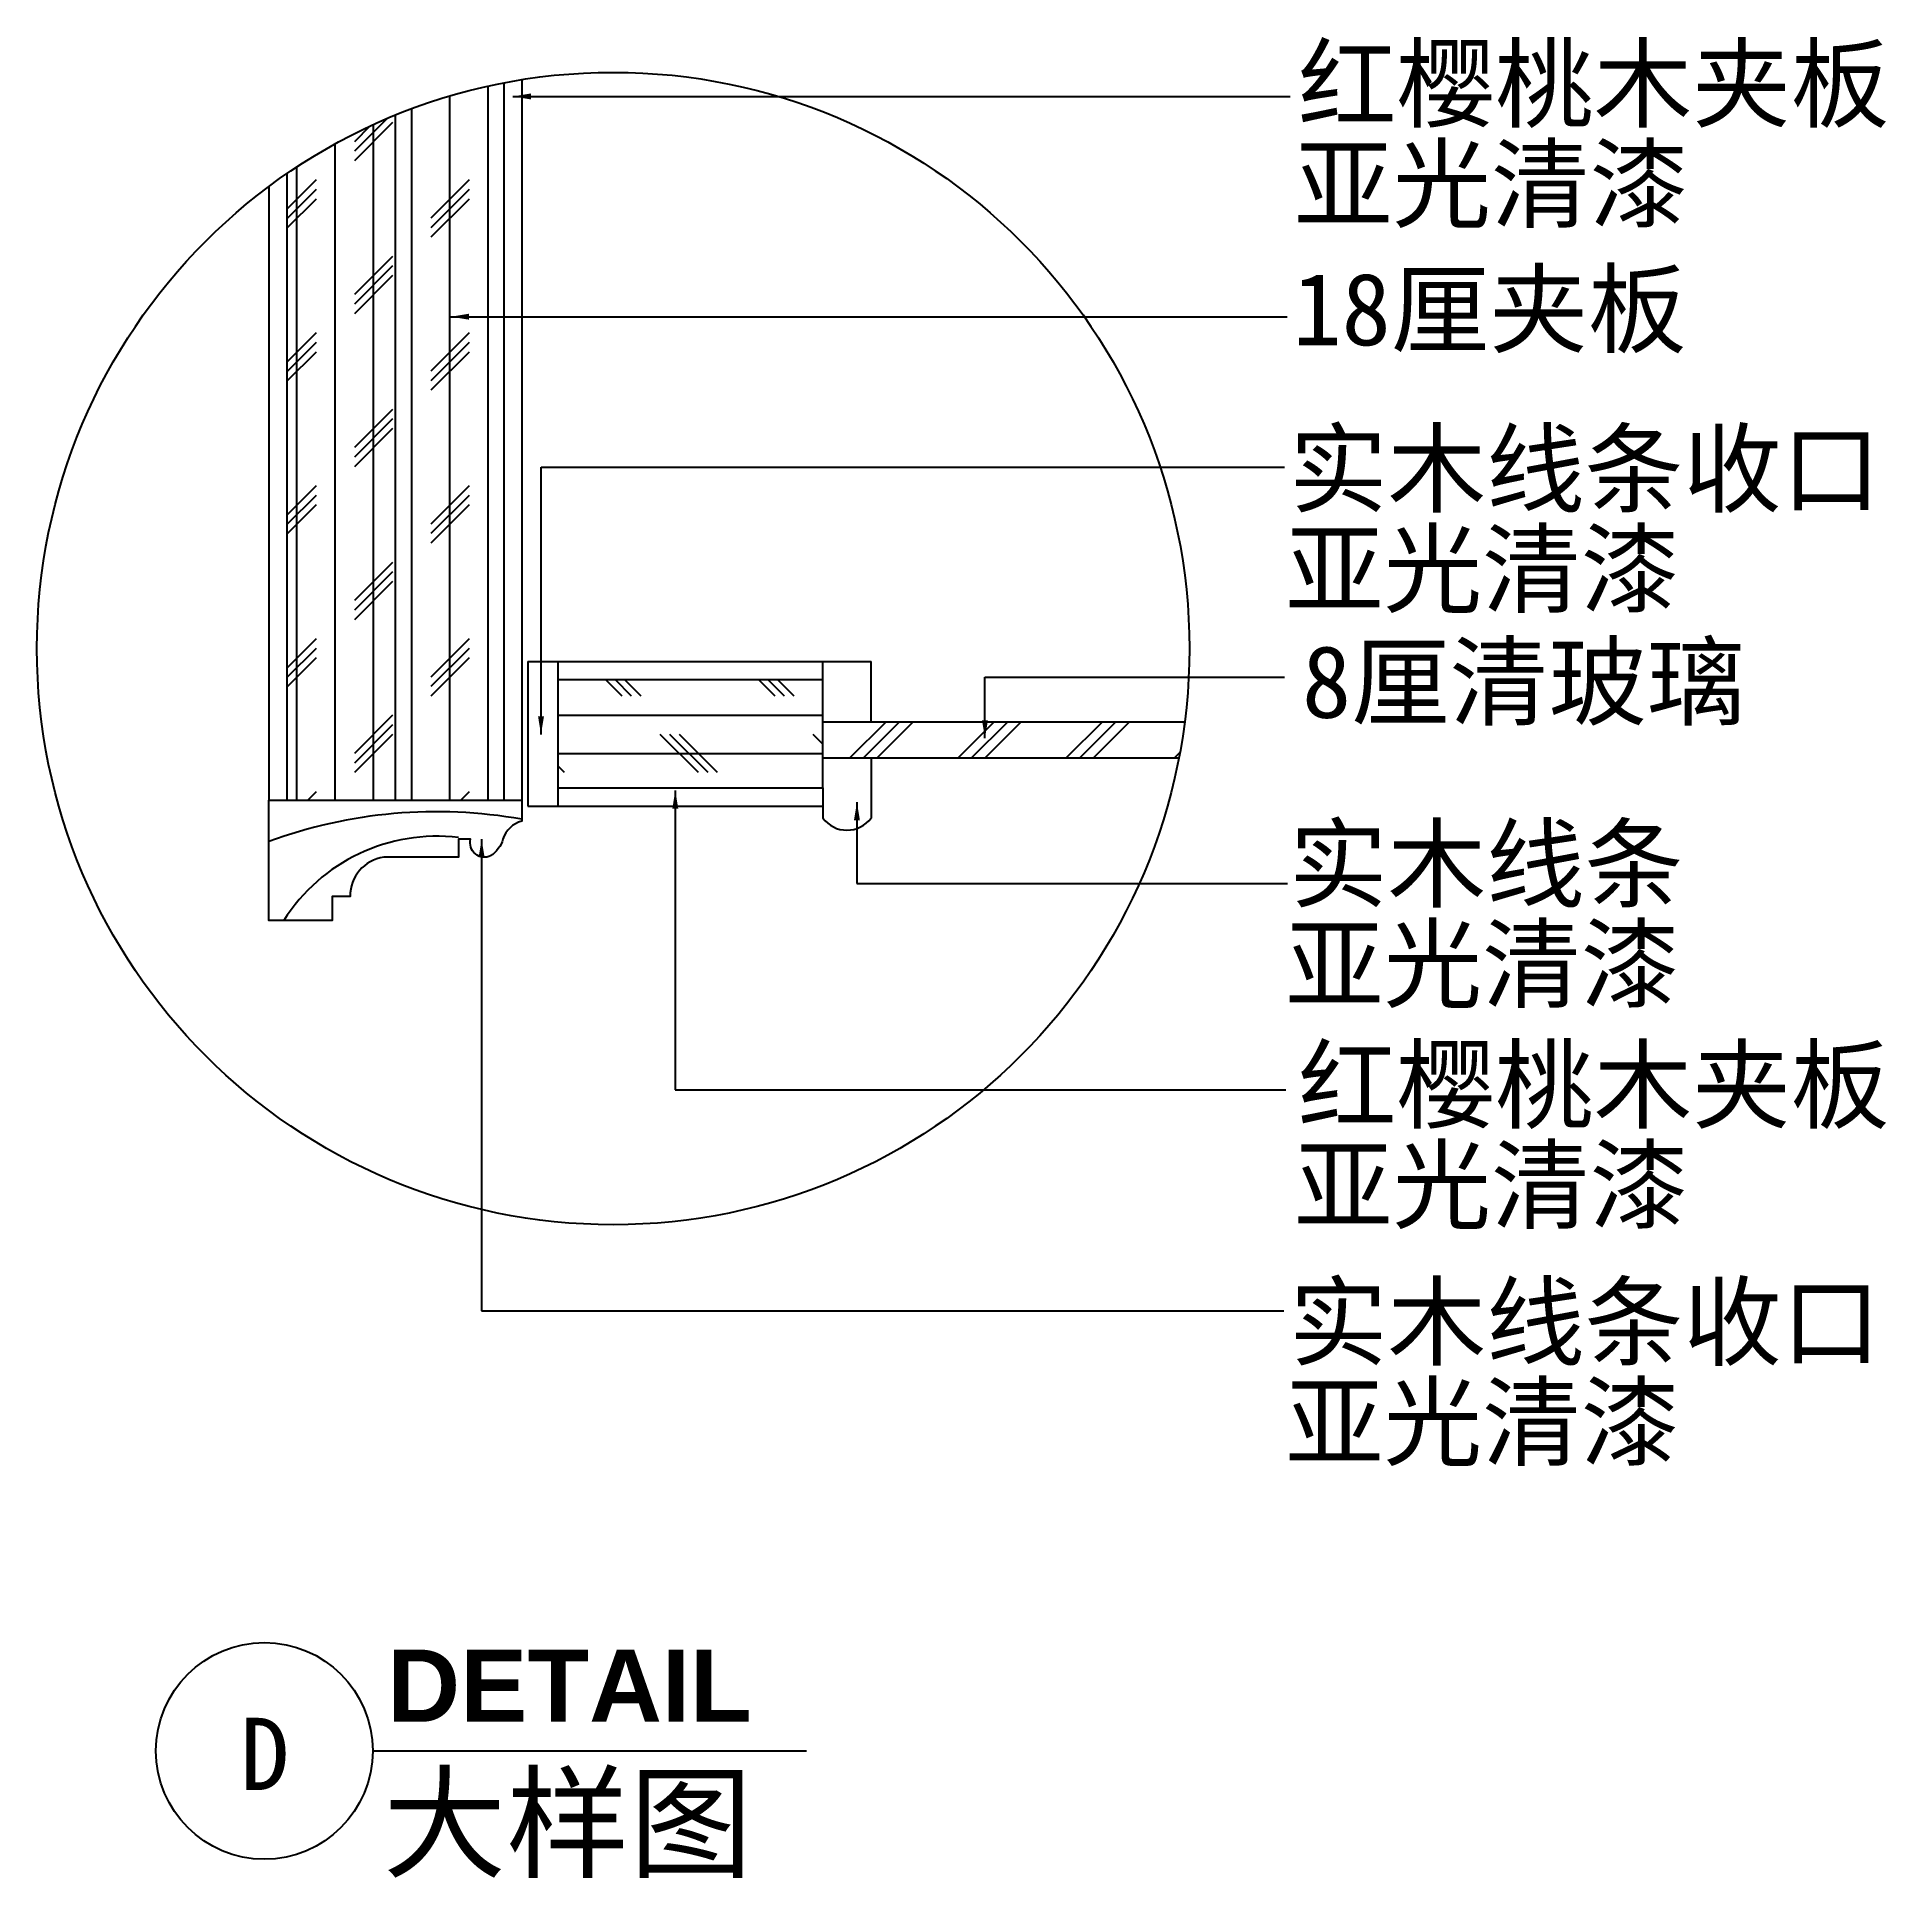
# Model space of a CAD drawing. Extents: x 4191 to 5727, y 2650 to 4179.
import ezdxf

# ---------------------------------------------------------------- set-up
doc = ezdxf.new("R2010")
doc.units = 0
doc.header["$MEASUREMENT"] = 0
doc.layers.get('0').update_dxf_attribs({"linetype": 'CONTINUOUS'})
for name, color, linetype in [('4', 4, 'CONTINUOUS'), ('7', 7, 'CONTINUOUS'), ('BH', 3, 'CONTINUOUS'), ('TEXT', 3, 'CONTINUOUS')]:
    doc.layers.add(name, color=color, linetype=linetype)
doc.styles.add('HT', font='swisseb.ttf')
doc.styles.add('HZ', font='SIMFANG0.TTF')
doc.dimstyles.get("Standard").update_dxf_attribs({"dimscale": 30, "dimtxt": 2, "dimasz": 0.5, "dimexe": 1, "dimexo": 1, "dimgap": 0.5, "dimtad": 1, "dimdec": 0, "dimtxsty": 'HZ', "dimblk1": 'DOT', "dimblk2": 'DOT', "dimsah": 1, "dimcen": 0, "dimazin": 3, "dimtfac": 0.5, "dimtdec": 4, "dimtmove": 0, "dimatfit": 3, "dimtolj": 1, "dimtzin": 0})

# ---------------------------------------------------------------- blocks, each defined once
blk = doc.blocks.new('_DOT')
at = {"color": 0, "linetype": 'BYBLOCK'}
blk.add_line((-0.5, 0), (-1, 0), dxfattribs=at)
at = {"color": 0, "linetype": 'BYBLOCK', "const_width": 0.5}
blk.add_lwpolyline([(-0.25, 0, 1), (0.25, 0, 1)], format="xyb", close=True, dxfattribs=at)

msp = doc.modelspace()

# ---------------------------------------------------------------- hatches: boundary and pattern name
at = {"layer": 'BH'}
h = msp.add_hatch(dxfattribs=at)
h.set_pattern_fill('CORK', color=256, scale=10, angle=90, style=0)
h.set_pattern_definition([(90, (-4863.757, -38770.855), (-31.75, 2e-15), []), (225, (-4847.88, -38754.98), (63.50003, -63.50003), [44.9013, -44.9013]), (225, (-4847.88, -38747.04), (63.50003, -63.50003), [44.9013, -44.9013]), (225, (-4847.88, -38739.105), (63.50003, -63.50003), [44.9013, -44.9013])])
h.paths.add_polyline_path([(4398.9, 3545.1), (4488.9, 3545.1), (4488.9, 4113.8, 0.053597), (4398.9, 4065.2)])
h.paths.add_polyline_path([(4488.9, 3545.1), (4578.9, 3545.1), (4578.9, 4140.6, 0.049193), (4488.9, 4113.8)])
h = msp.add_hatch(dxfattribs=at)
h.set_pattern_fill('CORK', color=256, scale=10, style=0)
h.set_pattern_definition([(0, (-4863.757, -38770.855), (0, 31.75), []), (135, (-4847.88, -38786.73), (-63.50003, -63.50003), [44.9013, -44.9013]), (135, (-4839.94, -38786.73), (-63.50003, -63.50003), [44.9013, -44.9013]), (135, (-4832.01, -38786.73), (-63.50003, -63.50003), [44.9013, -44.9013])])
h.paths.add_polyline_path([(4843.9, 3555.1), (4843.9, 3645.1), (4623.9, 3645.1), (4623.9, 3555.1)])
h = msp.add_hatch(dxfattribs=at)
h.set_pattern_fill('PLAST', color=256, scale=10, angle=45, style=0)
h.set_pattern_definition([(45, (-4863.757, -38770.855), (-44.90128, 44.90128), []), (45, (-4869.37, -38765.24), (-44.90128, 44.90128), []), (45, (-4874.98, -38759.63), (-44.90128, 44.90128), [])])
h.paths.add_polyline_path([(5139.5, 3580.1, 0.015883), (5144.3, 3610.1), (4843.9, 3610.1), (4843.9, 3580.1)])

# ---------------------------------------------------------------- linework, layer by layer
at = {"layer": '4'}
for p, q in [((4593.9, 4143.3), (4593.9, 3545.1)), ((4383.9, 4054.5), (4383.9, 3545.1)), ((4598.9, 3660.1), (4843.9, 3660.1)), ((4598.9, 3660.1), (4598.9, 3540.1)), ((4623.9, 3660.1), (4623.9, 3540.1)), ((4843.9, 3555.1), (4843.9, 3660.1)), ((4843.9, 3660.1), (4883.9, 3660.1)), ((4883.9, 3610.1), (4883.9, 3660.1)), ((4883.9, 3580.1), (4883.9, 3530.1)), ((4843.9, 3555.1), (4843.9, 3530.1)), ((4598.9, 3540.1), (4843.9, 3540.1))]:
    msp.add_line(p, q, dxfattribs=at)
msp.add_arc((4863.9, 3545.1), 25, 216.8699, 323.1301, dxfattribs=at)
at = {"layer": '7'}
for p, q in [((4578.9, 4140.6), (4578.9, 3545.1)), ((4488.9, 4113.8), (4488.9, 3545.1)), ((4398.9, 4065.2), (4398.9, 3545.1)), ((4623.9, 3645.1), (4843.9, 3645.1)), ((4843.9, 3610.1), (5144.3, 3610.1)), ((4843.9, 3580.1), (5139.5, 3580.1)), ((4623.9, 3555.1), (4843.9, 3555.1))]:
    msp.add_line(p, q, dxfattribs=at)
msp.add_lwpolyline([(4593.9, 3545.1), (4593.9, 3527.6, 0.257802), (4578.3, 3512.6, -0.176511), (4568.1, 3498.7, -0.628746), (4551.4, 3512.6), (4541.4, 3512.6), (4541.4, 3497.6), (4479.3, 3497.6, 0.37628), (4451.4, 3465.1), (4436.4, 3465.1), (4436.4, 3445.1), (4383.9, 3445.1), (4383.9, 3545.1)], format="xyb", close=True, dxfattribs=at)
at = {"layer": 'BH'}
for centre, radius, start, end in [((4523.1, 3132.5), 402.9, 79.8748, 110.204), ((4523.1, 3365.1), 149.9, 82.9525, 147.7622)]:
    msp.add_arc(centre, radius, start, end, dxfattribs=at)
at = {"layer": 'TEXT', "color": 6}
msp.add_line((4470.2, 2755.6), (4830.2, 2755.6), dxfattribs=at)
at = {"layer": 'TEXT'}
msp.add_circle((4669.8, 3670.9), 478.4, dxfattribs=at)
at = {"layer": 'TEXT', "color": 6}
msp.add_circle((4380.2, 2755.6), 90, dxfattribs=at)

# ---------------------------------------------------------------- texts
at = {"layer": 'TEXT', "style": 'HZ'}
for s, p in [('红樱桃木夹板', (5238.3, 4109.9)), ('亚光清漆', (5235.1, 4026.6)), ('18厘夹板', (5233.8, 3922.7)), ('实木线条收口', (5230.9, 3790.2)), ('亚光清漆', (5227.7, 3706.9)), ('8厘清玻璃', (5241.7, 3613.4)), ('实木线条', (5230.9, 3462.2)), ('亚光清漆', (5227.7, 3378.9)), ('红樱桃木夹板', (5238.3, 3278.7)), ('亚光清漆', (5235.1, 3195.4)), ('实木线条收口', (5230.9, 3081.9)), ('亚光清漆', (5227.7, 2998.6))]:
    msp.add_text(s, height=60, dxfattribs=at).set_placement(p)
at = {"layer": 'TEXT', "linetype": 'BYBLOCK'}
for s, height, style, p in [('DETAIL', 60, 'HT', (4482.2, 2779.8)), ('D', 60, 'HZ', (4360.1, 2723.1)), ('大样图', 75, 'HZ', (4478.7, 2658.3))]:
    msp.add_text(s, height=height, dxfattribs=dict(at, style=style)).set_placement(p)

# ---------------------------------------------------------------- leaders
at = {"layer": 'TEXT'}
for points in [[(4586.5, 4129.3), (5231.8, 4129.3)], [(4535.1, 3946.4), (5229.5, 3946.4)], [(4609.9, 3599.6), (4609.9, 3821.6), (5227.1, 3821.6)], [(4978.5, 3596.4), (4978.5, 3647.1), (5227.3, 3647.1)], [(4721.4, 3553), (4721.4, 3304.5), (5228.4, 3304.5)], [(4872.2, 3543.3), (4872.2, 3475.7), (5229.7, 3475.7)], [(4560.6, 3512.6), (4560.6, 3120.9), (5226.7, 3120.9)]]:
    msp.add_leader(points, dimstyle='STANDARD', override={"dimdec": 0}, dxfattribs=at)

doc.saveas('drawing.dxf')
